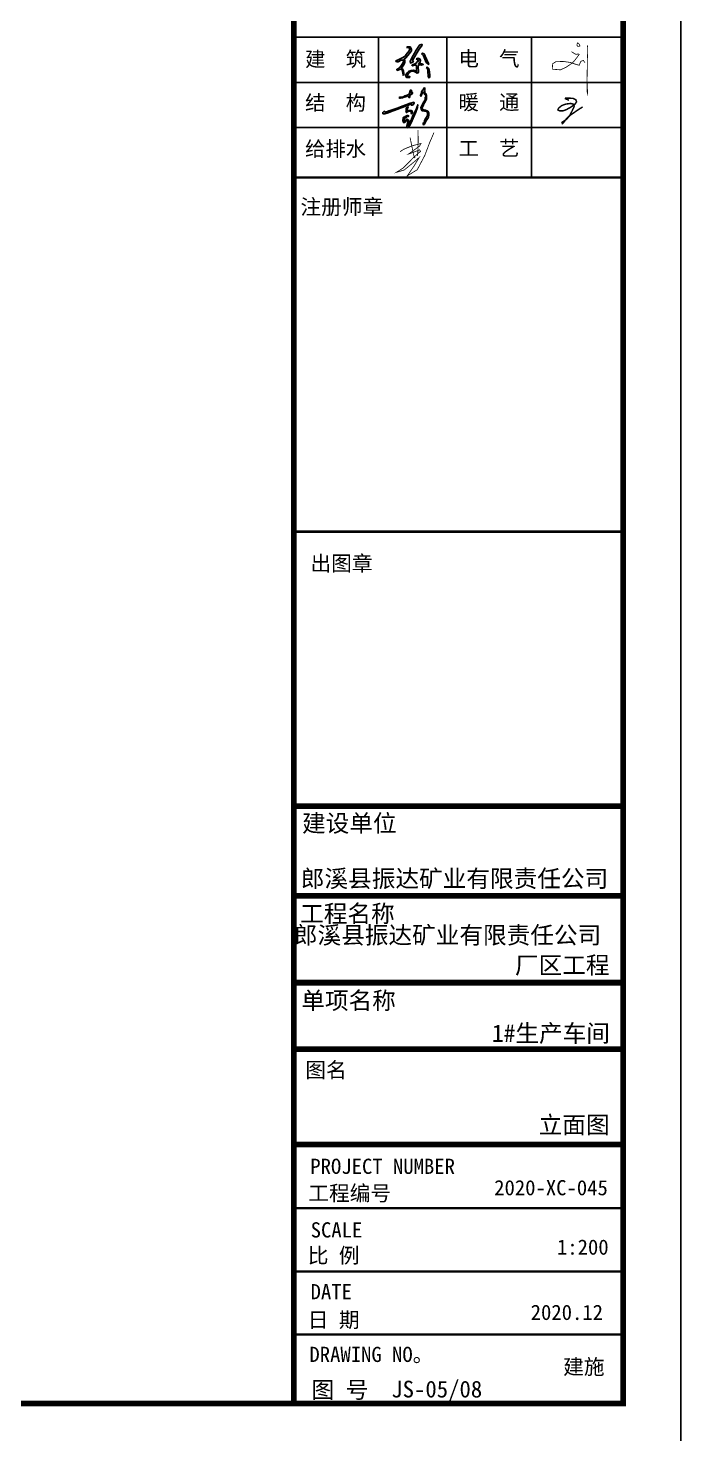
# Model space of a CAD drawing. Extents: x 69728788 to 150676229, y 20164216 to 43663798.
# Drawn here: x 75345154 to 75367757, y 20363316 to 20411953 of the extents above; entities that cross this region are included whole.
import ezdxf

# ---------------------------------------------------------------- set-up
doc = ezdxf.new("R2010")
doc.units = 0
doc.header["$LTSCALE"] = 1000
doc.header["$MEASUREMENT"] = 0
doc.layers.get('0').update_dxf_attribs({"linetype": 'CONTINUOUS'})
for name, color, linetype in [('PUB_TAB', 7, 'CONTINUOUS'), ('PUB_TEXT', 7, 'CONTINUOUS'), ('PUB_TITLE', 4, 'CONTINUOUS'), ('图框', 253, 'CONTINUOUS')]:
    doc.layers.add(name, color=color, linetype=linetype)
doc.styles.add('STYLE-黑体', font='simhei.ttf')
doc.styles.add('黑体', font='simhei.ttf', dxfattribs={"width": 0.6, "height": 4.3})

msp = doc.modelspace()

# ---------------------------------------------------------------- hatches: boundary and pattern name
h = msp.add_hatch(color=256)
h.paths.add_polyline_path([(75358935, 20410591), (75358983, 20410558), (75358991, 20410461), (75359007, 20410281), (75359030, 20410232), (75359062, 20410250), (75359062, 20410311), (75359049, 20410438), (75359033, 20410555), (75358981, 20410596)])
h.paths.add_polyline_path([(75358773, 20411067), (75358843, 20410991), (75358933, 20410766), (75359029, 20410697), (75359006, 20410761), (75358957, 20410855), (75358908, 20410985), (75358863, 20411063), (75358808, 20411084)])
h.paths.add_polyline_path([(75358627, 20410851), (75358659, 20410860), (75358680, 20410817), (75358656, 20410797), (75358626, 20410802), (75358605, 20410770), (75358599, 20410749), (75358572, 20410723), (75358461, 20410678), (75358439, 20410667), (75358459, 20410646), (75358573, 20410667), (75358602, 20410661), (75358600, 20410619), (75358607, 20410465), (75358606, 20410433), (75358569, 20410470), (75358495, 20410498), (75358414, 20410489), (75358337, 20410461), (75358275, 20410402), (75358230, 20410340), (75358232, 20410295), (75358251, 20410246), (75358276, 20410246), (75358355, 20410233), (75358376, 20410275), (75358326, 20410275), (75358287, 20410291), (75358306, 20410351), (75358352, 20410416), (75358410, 20410452), (75358457, 20410460), (75358503, 20410462), (75358566, 20410426), (75358620, 20410394), (75358673, 20410417), (75358669, 20410459), (75358661, 20410596), (75358666, 20410668), (75358702, 20410685), (75358762, 20410673), (75358838, 20410697), (75358786, 20410716), (75358682, 20410720), (75358725, 20410770), (75358743, 20410830), (75358716, 20410893), (75358647, 20410910), (75358605, 20410890)])
h.paths.add_polyline_path([(75358787, 20411396), (75358706, 20411367), (75358589, 20411184), (75358428, 20410902), (75358387, 20410793), (75358391, 20410743), (75358463, 20410773), (75358498, 20410788), (75358479, 20410832), (75358478, 20410856), (75358694, 20411229), (75358771, 20411329), (75358799, 20411362)])
h.paths.add_polyline_path([(75358253, 20411282), (75358334, 20411266), (75358371, 20411227), (75358347, 20411170), (75358250, 20411037), (75358206, 20410978), (75358107, 20410925), (75357969, 20410857), (75357889, 20410826), (75357910, 20410787), (75357965, 20410787), (75358073, 20410839), (75358143, 20410839), (75358163, 20410814), (75358108, 20410710), (75358023, 20410594), (75357917, 20410525), (75357942, 20410491), (75358049, 20410529), (75358101, 20410504), (75358127, 20410389), (75358138, 20410323), (75358170, 20410331), (75358159, 20410370), (75358149, 20410480), (75358113, 20410539), (75358085, 20410564), (75358173, 20410700), (75358199, 20410777), (75358193, 20410849), (75358174, 20410875), (75358249, 20410932), (75358364, 20411074), (75358424, 20411161), (75358424, 20411226), (75358385, 20411302), (75358349, 20411310), (75358294, 20411303)])
h = msp.add_hatch(color=256)
h.paths.add_polyline_path([(75357707, 20409061), (75357798, 20409093), (75357957, 20409150), (75358038, 20409186), (75358137, 20409212), (75358193, 20409242), (75358261, 20409265), (75358303, 20409280), (75358377, 20409307), (75358413, 20409321), (75358433, 20409325), (75358436, 20409303), (75358427, 20409282), (75358445, 20409277), (75358456, 20409281), (75358487, 20409303), (75358504, 20409326), (75358523, 20409359), (75358507, 20409389), (75358470, 20409383), (75358388, 20409354), (75358234, 20409302), (75358047, 20409232), (75357929, 20409187), (75357756, 20409123), (75357656, 20409087), (75357642, 20409090), (75357593, 20409063), (75357560, 20409055), (75357552, 20409049), (75357513, 20409049), (75357509, 20409067), (75357502, 20409079), (75357481, 20409072), (75357470, 20409062), (75357436, 20409035), (75357431, 20409019), (75357436, 20408997), (75357455, 20408984), (75357500, 20408984), (75357624, 20409025)])
h.paths.add_polyline_path([(75358382, 20409639), (75358398, 20409647), (75358421, 20409654), (75358438, 20409665), (75358451, 20409673), (75358456, 20409685), (75358464, 20409696), (75358467, 20409720), (75358453, 20409740), (75358439, 20409733), (75358425, 20409717), (75358410, 20409708), (75358402, 20409725), (75358409, 20409735), (75358417, 20409750), (75358426, 20409767), (75358432, 20409782), (75358432, 20409797), (75358427, 20409807), (75358404, 20409810), (75358389, 20409808), (75358384, 20409800), (75358379, 20409786), (75358373, 20409772), (75358371, 20409750), (75358368, 20409733), (75358361, 20409706), (75358357, 20409687), (75358346, 20409671), (75358330, 20409666), (75358305, 20409648), (75358248, 20409624), (75358198, 20409606), (75358167, 20409592), (75358136, 20409580), (75358085, 20409568), (75358028, 20409564), (75358005, 20409555), (75358008, 20409531), (75358044, 20409527), (75358116, 20409539), (75358173, 20409558), (75358231, 20409575), (75358266, 20409595), (75358301, 20409608), (75358319, 20409615), (75358326, 20409608), (75358324, 20409590), (75358328, 20409567), (75358338, 20409551), (75358350, 20409548), (75358366, 20409555), (75358372, 20409569), (75358372, 20409597), (75358372, 20409622)])
h.paths.add_polyline_path([(75358282, 20409097), (75358281, 20409123), (75358280, 20409157), (75358295, 20409179), (75358321, 20409205), (75358317, 20409223), (75358285, 20409228), (75358263, 20409209), (75358250, 20409172), (75358241, 20409140), (75358243, 20409090), (75358240, 20409064), (75358236, 20409044), (75358250, 20409034), (75358269, 20409034), (75358292, 20409052), (75358309, 20409071), (75358339, 20409078), (75358382, 20409080), (75358397, 20409075), (75358415, 20409065), (75358423, 20409042), (75358417, 20409017), (75358423, 20408993), (75358436, 20408991), (75358452, 20409001), (75358459, 20409043), (75358449, 20409089), (75358420, 20409106), (75358370, 20409105), (75358309, 20409103)], flags=17)
h.paths.add_polyline_path([(75358262, 20408885), (75358281, 20408891), (75358326, 20408896), (75358327, 20408919), (75358308, 20408925), (75358272, 20408925), (75358257, 20408919), (75358231, 20408906), (75358209, 20408899), (75358202, 20408881), (75358210, 20408856), (75358222, 20408843), (75358240, 20408844), (75358245, 20408859)], flags=17)
h.paths.add_polyline_path([(75358173, 20408759), (75358185, 20408793), (75358185, 20408839), (75358180, 20408870), (75358155, 20408877), (75358142, 20408863), (75358137, 20408826), (75358127, 20408783), (75358127, 20408740), (75358142, 20408699), (75358152, 20408686), (75358186, 20408688), (75358211, 20408699), (75358230, 20408726), (75358250, 20408740), (75358265, 20408751), (75358282, 20408766), (75358303, 20408746), (75358299, 20408701), (75358287, 20408670), (75358284, 20408616), (75358273, 20408567), (75358265, 20408535), (75358275, 20408509), (75358300, 20408506), (75358329, 20408531), (75358375, 20408588), (75358425, 20408698), (75358489, 20408840), (75358580, 20409049), (75358636, 20409211), (75358646, 20409300), (75358602, 20409174), (75358531, 20409024), (75358481, 20408927), (75358416, 20408768), (75358381, 20408710), (75358338, 20408621), (75358312, 20408579), (75358314, 20408617), (75358324, 20408676), (75358336, 20408717), (75358332, 20408749), (75358316, 20408783), (75358296, 20408797), (75358272, 20408793), (75358238, 20408770), (75358222, 20408747), (75358198, 20408718), (75358176, 20408724)])
msp.add_hatch(color=256).paths.add_polyline_path([(75358817, 20409146), (75358801, 20409177), (75358811, 20409214), (75358831, 20409266), (75358856, 20409333), (75358891, 20409383), (75358943, 20409504), (75358951, 20409551), (75358952, 20409590), (75358950, 20409633), (75358934, 20409675), (75358897, 20409707), (75358891, 20409729), (75358886, 20409772), (75358883, 20409803), (75358887, 20409830), (75358896, 20409879), (75358882, 20409883), (75358858, 20409878), (75358828, 20409820), (75358800, 20409789), (75358778, 20409744), (75358762, 20409677), (75358746, 20409631), (75358746, 20409607), (75358759, 20409593), (75358762, 20409613), (75358783, 20409666), (75358796, 20409700), (75358816, 20409738), (75358828, 20409744), (75358841, 20409733), (75358868, 20409686), (75358885, 20409661), (75358914, 20409638), (75358921, 20409589), (75358908, 20409558), (75358897, 20409466), (75358836, 20409364), (75358798, 20409288), (75358755, 20409208), (75358762, 20409137), (75358773, 20409120), (75358795, 20409093), (75358889, 20409076), (75358946, 20409073), (75358972, 20409054), (75358984, 20409021), (75358979, 20408945), (75358963, 20408898), (75358948, 20408867), (75358925, 20408836), (75358883, 20408755), (75358873, 20408692), (75358827, 20408656), (75358833, 20408626), (75358847, 20408606), (75358861, 20408606), (75358877, 20408635), (75358912, 20408709), (75358945, 20408762), (75358989, 20408830), (75359016, 20408875), (75359030, 20408948), (75359030, 20409016), (75358996, 20409077), (75358968, 20409095), (75358909, 20409111), (75358879, 20409113), (75358837, 20409134)])

# ---------------------------------------------------------------- linework, layer by layer
for p, q in [((75354357, 20381934), (75365559, 20381934)), ((75354357, 20378926), (75365599, 20378926)), ((75354357, 20376626), (75365599, 20376626))]:
    msp.add_line(p, q)
for points in [[(75358253, 20411282), (75358334, 20411266), (75358371, 20411227), (75358347, 20411170), (75358250, 20411037), (75358206, 20410978), (75358107, 20410925), (75357969, 20410857), (75357889, 20410826), (75357910, 20410787), (75357965, 20410787), (75358073, 20410839), (75358143, 20410839), (75358163, 20410814), (75358108, 20410710), (75358023, 20410594), (75357917, 20410525), (75357942, 20410491), (75358049, 20410529), (75358101, 20410504), (75358127, 20410389), (75358138, 20410323), (75358170, 20410331), (75358159, 20410370), (75358149, 20410480), (75358113, 20410539), (75358085, 20410564), (75358173, 20410700), (75358199, 20410777), (75358193, 20410849), (75358174, 20410875), (75358249, 20410932), (75358364, 20411074), (75358424, 20411161), (75358424, 20411226), (75358385, 20411302), (75358349, 20411310), (75358294, 20411303), (75358253, 20411282)], [(75358787, 20411396), (75358706, 20411367), (75358589, 20411184), (75358428, 20410902), (75358387, 20410793), (75358391, 20410743), (75358463, 20410773), (75358498, 20410788), (75358479, 20410832), (75358478, 20410856), (75358694, 20411229), (75358771, 20411329), (75358799, 20411362), (75358787, 20411396)], [(75358627, 20410851), (75358659, 20410860), (75358659, 20410860), (75358680, 20410817), (75358656, 20410797), (75358626, 20410802), (75358605, 20410770), (75358599, 20410749), (75358572, 20410723), (75358461, 20410678), (75358439, 20410667), (75358459, 20410646), (75358459, 20410646), (75358573, 20410667), (75358602, 20410661), (75358600, 20410619), (75358607, 20410465), (75358606, 20410433), (75358569, 20410470), (75358495, 20410498), (75358414, 20410489), (75358337, 20410461), (75358275, 20410402), (75358230, 20410340), (75358232, 20410295), (75358251, 20410246), (75358276, 20410246), (75358355, 20410233), (75358376, 20410275), (75358326, 20410275), (75358287, 20410291), (75358306, 20410351), (75358352, 20410416), (75358410, 20410452), (75358457, 20410460), (75358503, 20410462), (75358566, 20410426), (75358620, 20410394), (75358673, 20410417), (75358669, 20410459), (75358661, 20410596), (75358666, 20410668), (75358702, 20410685), (75358762, 20410673), (75358838, 20410697), (75358786, 20410716), (75358682, 20410720), (75358725, 20410770), (75358743, 20410830), (75358716, 20410893), (75358647, 20410910), (75358605, 20410890), (75358627, 20410851)], [(75358773, 20411067), (75358843, 20410991), (75358933, 20410766), (75359029, 20410697), (75359006, 20410761), (75358957, 20410855), (75358908, 20410985), (75358863, 20411063), (75358808, 20411084), (75358773, 20411067)], [(75358935, 20410591), (75358983, 20410558), (75358991, 20410461), (75359007, 20410281), (75359030, 20410232), (75359062, 20410250), (75359062, 20410311), (75359049, 20410438), (75359033, 20410555), (75358981, 20410596), (75358935, 20410591)], [(75358262, 20408885), (75358245, 20408859), (75358240, 20408844), (75358222, 20408843), (75358210, 20408856), (75358202, 20408881), (75358209, 20408899), (75358231, 20408906), (75358257, 20408919), (75358272, 20408925), (75358308, 20408925), (75358327, 20408919), (75358326, 20408896), (75358281, 20408891), (75358262, 20408885), (75358262, 20408885)]]:
    msp.add_lwpolyline(points)
for points, const_width in [([(75364170, 20411458), (75364236, 20411396), (75364266, 20411338), (75364219, 20411319), (75364168, 20411330), (75364157, 20411390), (75364181, 20411435)], 27.4), ([(75364520, 20411353), (75364532, 20411222), (75364522, 20410954), (75364517, 20410763), (75364511, 20410307), (75364505, 20410191), (75364507, 20410024), (75364522, 20409821), (75364522, 20409703), (75364513, 20409737), (75364511, 20409970), (75364525, 20410104)], 27.4), ([(75363970, 20411136), (75364120, 20411044), (75364215, 20411059), (75364234, 20411044), (75364148, 20410922), (75364047, 20410797), (75363951, 20410714), (75363771, 20410592), (75363584, 20410508), (75363318, 20410531), (75363307, 20410712), (75363425, 20410789), (75363683, 20410800), (75363923, 20410765), (75364129, 20410697), (75364238, 20410669), (75364279, 20410778), (75364299, 20410806), (75364380, 20410834), (75364434, 20410757)], 27.4), ([(75363881, 20409456), (75363762, 20409507), (75363764, 20409533), (75363826, 20409531), (75364026, 20409523), (75364119, 20409476), (75364146, 20409403), (75364090, 20409324), (75363959, 20409225), (75363790, 20409132), (75363670, 20409088), (75363553, 20409091), (75363497, 20409124), (75363522, 20409183), (75363634, 20409274), (75363781, 20409327), (75363946, 20409346), (75364040, 20409319), (75364066, 20409264), (75364045, 20409201), (75363985, 20409076), (75363908, 20408935), (75363783, 20408801), (75363694, 20408685), (75363653, 20408649), (75363639, 20408693), (75363783, 20408789), (75363939, 20408950), (75364265, 20409170), (75364356, 20409226)], 51), ([(75358031, 20407679), (75358178, 20407769), (75358468, 20407886), (75358759, 20407960), (75358705, 20407868), (75358332, 20407600), (75358468, 20407645), (75358710, 20407742), (75358742, 20407689), (75358486, 20407461), (75358150, 20407121), (75357909, 20406964), (75358178, 20407044), (75358521, 20407324), (75358692, 20407473), (75358518, 20407183), (75358284, 20406842), (75358628, 20407053), (75358886, 20407540), (75359063, 20408005), (75359207, 20408338)], 27.4), ([(75358655, 20408422), (75358660, 20408057), (75358652, 20407759), (75358647, 20407612), (75358628, 20407528)], 27.4), ([(75358381, 20408162), (75358496, 20407600), (75358528, 20407493), (75358553, 20407458)], 27.4)]:
    msp.add_lwpolyline(points, dxfattribs=dict(const_width=const_width))
for points in [[(75358136, 20409580), (75358085, 20409568), (75358028, 20409564), (75358005, 20409555), (75358008, 20409531), (75358044, 20409527), (75358116, 20409539), (75358173, 20409558), (75358231, 20409575), (75358266, 20409595), (75358301, 20409608), (75358319, 20409615), (75358319, 20409615), (75358326, 20409608), (75358324, 20409590), (75358328, 20409567), (75358338, 20409551), (75358350, 20409548), (75358366, 20409555), (75358372, 20409569), (75358372, 20409597), (75358372, 20409622), (75358382, 20409639), (75358398, 20409647), (75358421, 20409654), (75358438, 20409665), (75358451, 20409673), (75358456, 20409685), (75358464, 20409696), (75358467, 20409720), (75358453, 20409740), (75358439, 20409733), (75358425, 20409717), (75358410, 20409708), (75358410, 20409708), (75358410, 20409708), (75358402, 20409725), (75358409, 20409735), (75358417, 20409750), (75358426, 20409767), (75358432, 20409782), (75358432, 20409797), (75358427, 20409807), (75358404, 20409810), (75358389, 20409808), (75358384, 20409800), (75358379, 20409786), (75358373, 20409772), (75358371, 20409750), (75358368, 20409733), (75358361, 20409706), (75358357, 20409687), (75358346, 20409671), (75358330, 20409666), (75358305, 20409648), (75358248, 20409624), (75358198, 20409606), (75358167, 20409592), (75358136, 20409580)], [(75358816, 20409738), (75358796, 20409700), (75358783, 20409666), (75358762, 20409613), (75358759, 20409593), (75358746, 20409607), (75358746, 20409631), (75358762, 20409677), (75358778, 20409744), (75358800, 20409789), (75358828, 20409820), (75358858, 20409878), (75358882, 20409883), (75358896, 20409879), (75358887, 20409830), (75358883, 20409803), (75358886, 20409772), (75358891, 20409729), (75358897, 20409707), (75358934, 20409675), (75358950, 20409633), (75358952, 20409590), (75358951, 20409551), (75358943, 20409504), (75358891, 20409383), (75358856, 20409333), (75358831, 20409266), (75358811, 20409214), (75358801, 20409177), (75358817, 20409146), (75358837, 20409134), (75358879, 20409113), (75358909, 20409111), (75358968, 20409095), (75358996, 20409077), (75359030, 20409016), (75359030, 20408948), (75359016, 20408875), (75358989, 20408830), (75358945, 20408762), (75358912, 20408709), (75358877, 20408635), (75358861, 20408606), (75358847, 20408606), (75358833, 20408626), (75358827, 20408656), (75358873, 20408692), (75358883, 20408755), (75358925, 20408836), (75358948, 20408867), (75358963, 20408898), (75358979, 20408945), (75358984, 20409021), (75358972, 20409054), (75358946, 20409073), (75358889, 20409076), (75358795, 20409093), (75358773, 20409120), (75358762, 20409137), (75358755, 20409208), (75358798, 20409288), (75358836, 20409364), (75358897, 20409466), (75358908, 20409558), (75358921, 20409589), (75358914, 20409638), (75358885, 20409661), (75358868, 20409686), (75358841, 20409733), (75358828, 20409744), (75358816, 20409738)], [(75357642, 20409090), (75357593, 20409063), (75357560, 20409055), (75357552, 20409049), (75357513, 20409049), (75357509, 20409067), (75357502, 20409079), (75357481, 20409072), (75357470, 20409062), (75357436, 20409035), (75357431, 20409019), (75357436, 20408997), (75357455, 20408984), (75357500, 20408984), (75357624, 20409025), (75357707, 20409061), (75357798, 20409093), (75357957, 20409150), (75358038, 20409186), (75358137, 20409212), (75358193, 20409242), (75358261, 20409265), (75358303, 20409280), (75358377, 20409307), (75358413, 20409321), (75358433, 20409325), (75358436, 20409303), (75358427, 20409282), (75358445, 20409277), (75358456, 20409281), (75358487, 20409303), (75358504, 20409326), (75358523, 20409359), (75358507, 20409389), (75358470, 20409383), (75358388, 20409354), (75358234, 20409302), (75358047, 20409232), (75357929, 20409187), (75357756, 20409123), (75357656, 20409087), (75357642, 20409090)], [(75358127, 20408740), (75358127, 20408783), (75358137, 20408826), (75358142, 20408863), (75358155, 20408877), (75358180, 20408870), (75358185, 20408839), (75358185, 20408793), (75358173, 20408759), (75358176, 20408724), (75358198, 20408718), (75358222, 20408747), (75358238, 20408770), (75358272, 20408793), (75358296, 20408797), (75358316, 20408783), (75358332, 20408749), (75358336, 20408717), (75358324, 20408676), (75358314, 20408617), (75358312, 20408579), (75358338, 20408621), (75358381, 20408710), (75358416, 20408768), (75358481, 20408927), (75358531, 20409024), (75358602, 20409174), (75358646, 20409300), (75358636, 20409211), (75358580, 20409049), (75358489, 20408840), (75358425, 20408698), (75358375, 20408588), (75358329, 20408531), (75358300, 20408506), (75358275, 20408509), (75358265, 20408535), (75358273, 20408567), (75358284, 20408616), (75358287, 20408670), (75358299, 20408701), (75358299, 20408701), (75358303, 20408746), (75358282, 20408766), (75358265, 20408751), (75358250, 20408740), (75358230, 20408726), (75358211, 20408699), (75358186, 20408688), (75358152, 20408686), (75358142, 20408699), (75358127, 20408740)], [(75358281, 20409123), (75358280, 20409157), (75358295, 20409179), (75358321, 20409205), (75358317, 20409223), (75358285, 20409228), (75358263, 20409209), (75358250, 20409172), (75358241, 20409140), (75358243, 20409090), (75358240, 20409064), (75358236, 20409044), (75358250, 20409034), (75358269, 20409034), (75358292, 20409052), (75358309, 20409071), (75358339, 20409078), (75358382, 20409080), (75358397, 20409075), (75358415, 20409065), (75358423, 20409042), (75358417, 20409017), (75358423, 20408993), (75358436, 20408991), (75358452, 20409001), (75358459, 20409043), (75358449, 20409089), (75358420, 20409106), (75358370, 20409105), (75358309, 20409103), (75358282, 20409097), (75358281, 20409123)]]:
    msp.add_lwpolyline(points, close=True)
at = {"layer": 'PUB_TEXT'}
msp.add_line((75354357, 20408428), (75354357, 20384400), dxfattribs=at)
at = {"layer": 'PUB_TITLE'}
msp.add_lwpolyline([(75219157, 20362366), (75367757, 20362366), (75367757, 20446366), (75219157, 20446366)], close=True, dxfattribs=at)
at = {"layer": 'PUB_TITLE', "const_width": 200}
msp.add_lwpolyline([(75224157, 20364366), (75365757, 20364366), (75365757, 20444366), (75224157, 20444366)], close=True, dxfattribs=at)
at = {"layer": '图框', "color": 4}
msp.add_line((75354357, 20444366), (75354357, 20364366), dxfattribs=at)
at = {"layer": '图框', "color": 0}
for p, q in [((75354357, 20411636), (75365713, 20411636)), ((75354357, 20410075), (75365713, 20410075)), ((75354357, 20408513), (75365713, 20408513)), ((75354357, 20406780), (75365757, 20406780)), ((75354357, 20373325), (75365757, 20373325))]:
    msp.add_line(p, q, dxfattribs=at)
at = {"layer": '图框', "color": 4}
for points, const_width in [([(75354357, 20444366), (75354357, 20364366)], 197), ([(75354357, 20385037), (75365714, 20385037)], 199), ([(75354357, 20381934), (75365717, 20381934)], 199), ([(75354357, 20378926), (75365757, 20378926)], 199), ([(75354357, 20376626), (75365757, 20376626)], 199), ([(75354357, 20373325), (75365757, 20373325)], 199), ([(75354357, 20371128), (75365757, 20371128)], 80.7), ([(75354357, 20368934), (75365757, 20368934)], 80.7), ([(75354357, 20366756), (75365757, 20366756)], 80.7)]:
    msp.add_lwpolyline(points, dxfattribs=dict(at, const_width=const_width))
at = {"layer": '图框', "color": 4, "const_width": 197}
msp.add_lwpolyline([(75354357, 20444366), (75365757, 20444366), (75365757, 20364366), (75354357, 20364366)], close=True, dxfattribs=at)
msp.add_lwpolyline([(75354357, 20444366), (75365757, 20444366), (75365757, 20364366), (75354357, 20364366)], close=True, dxfattribs=at)
at = {"layer": '图框', "color": 0}
for points in [[(75357286, 20406780), (75357286, 20411636)], [(75359652, 20406780), (75359652, 20411636)], [(75362581, 20406780), (75362581, 20411636)]]:
    msp.add_lwpolyline(points, dxfattribs=at)
for points, const_width in [([(75354357, 20406780), (75365757, 20406780)], 80.7), ([(75354357, 20394531), (75365757, 20394531)], 100), ([(75354357, 20373325), (75365757, 20373325)], 80.7)]:
    msp.add_lwpolyline(points, dxfattribs=dict(at, const_width=const_width))

# ---------------------------------------------------------------- texts
at = {"layer": 'PUB_TAB', "lineweight": -3, "style": 'STYLE-黑体', "width": 1.000119}
for s, p in [('郎溪县振达矿业有限责任公司', (75354598, 20382229, 0)), ('郎溪县振达矿业有限责任公司', (75354357, 20380273)), ('厂区工程', (75362013, 20379234, 0)), ('1#生产车间', (75361211, 20376876, 0)), ('立面图', (75362832, 20373709))]:
    msp.add_text(s, height=600, dxfattribs=at).set_placement(p)
at = {"layer": 'PUB_TEXT', "style": '黑体'}
for s, height, p in [('2020-XC-045', 525.89, (75361292, 20371571)), ('1:200', 525.9, (75363466, 20369516)), ('2020.12', 525.9, (75362556, 20367258)), ('建施', 525.9, (75363680, 20365376)), ('JS-05/08', 578.5, (75357729, 20364576))]:
    msp.add_text(s, height=height, dxfattribs=at).set_placement(p)
at = {"layer": '图框', "color": 0}
for s, height, style, p in [('建  筑', 515.4, 'STYLE-黑体', (75354745, 20410621)), ('电  气', 515.4, 'STYLE-黑体', (75360058, 20410638)), ('结  构', 515.4, 'STYLE-黑体', (75354745, 20409113)), ('暖  通', 515.4, 'STYLE-黑体', (75360058, 20409130)), ('给排水', 515.4, 'STYLE-黑体', (75354745, 20407520)), ('工  艺', 515.4, 'STYLE-黑体', (75360058, 20407537)), ('PROJECT NUMBER', 525.89, '黑体', (75354925, 20372311))]:
    msp.add_text(s, height=height, dxfattribs=dict(at, style=style)).set_placement(p)
at = {"layer": '图框', "color": 4, "style": '黑体'}
for s, height, p in [('注册师章', 525.9, (75354583, 20405506)), ('出图章', 525.9, (75354929, 20393170)), ('建设单位', 600, (75354640, 20384144)), ('工程名称', 600, (75354573, 20381017)), ('单项名称', 600, (75354613, 20378009)), ('图名', 525.9, (75354752, 20375645)), ('工程编号', 525.9, (75354855, 20371382)), ('SCALE', 525.9, (75354938, 20370111)), ('比 例', 525.9, (75354837, 20369225)), ('DATE', 525.9, (75354936, 20367973)), ('日 期', 525.9, (75354837, 20366999)), ('DRAWING NO。', 525.89, (75354894, 20365804)), ('图 号', 578.5, (75354967, 20364554))]:
    msp.add_text(s, height=height, dxfattribs=at).set_placement(p)

doc.saveas('drawing.dxf')
